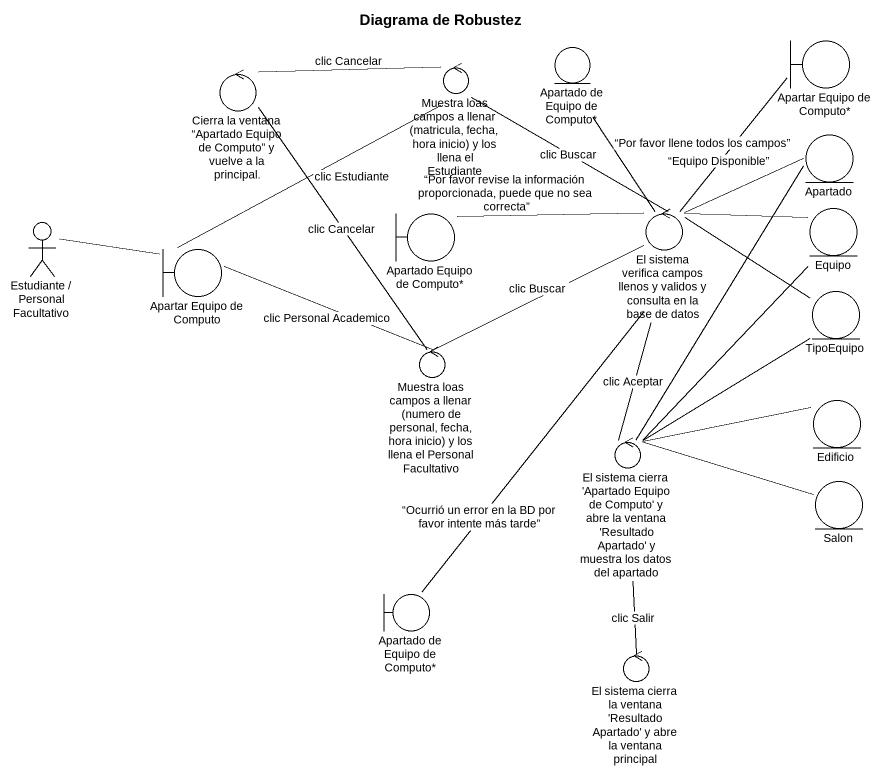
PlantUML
@startuml
title Diagrama de Robustez
entity "Apartado de Equipo de Computo*" as Apartado_de_Equipo_de
boundary "Apartar Equipo de Computo*" as Apartar_Equipo_de_Computo
control "Cierra la ventana “Apartado Equipo de Computo” y vuelve a la principal." as Cierra_la_ventana_Apartado
control "Muestra loas campos a llenar (matricula, fecha, hora inicio) y los llena el Estudiante" as Muestra_loas_campos_a
entity Apartado
actor "Estudiante / Personal Facultativo" as Estudiante_Personal
boundary "Apartado Equipo de Computo*" as Apartado_Equipo_de_Computo
control "El sistema verifica campos llenos y validos y consulta en la base de datos" as El_sistema_verifica_campos
entity Equipo
boundary "Apartar Equipo de Computo" as Apartar_Equipo_de_Computo_2
entity TipoEquipo
control "Muestra loas campos a llenar (numero de personal, fecha, hora inicio) y los llena el Personal Facultativo" as Muestra_loas_campos_a_2
entity Edificio
control "El sistema cierra 'Apartado Equipo de Computo' y abre la ventana 'Resultado Apartado' y muestra los datos del apartado" as El_sistema_cierra_Apartado
entity Salon
boundary "Apartado de Equipo de Computo*" as Apartado_de_Equipo_de_2
control "El sistema cierra la ventana 'Resultado Apartado' y abre la ventana principal" as El_sistema_cierra_la
Apartado_de_Equipo_de -- El_sistema_verifica_campos : “Por favor llene todos los campos”
Muestra_loas_campos_a -left- Cierra_la_ventana_Apartado : clic Cancelar
Muestra_loas_campos_a -- El_sistema_verifica_campos : clic Buscar
Apartado -- El_sistema_cierra_Apartado
Estudiante_Personal -right- Apartar_Equipo_de_Computo_2
Apartado_Equipo_de_Computo -right- El_sistema_verifica_campos : “Por favor revise la información proporcionada, puede que no sea correcta”
El_sistema_verifica_campos -up- Apartar_Equipo_de_Computo : “Equipo Disponible”
El_sistema_verifica_campos -up- Apartado
El_sistema_verifica_campos -right- Equipo
El_sistema_verifica_campos -right- TipoEquipo
El_sistema_verifica_campos -- El_sistema_cierra_Apartado : clic Aceptar
El_sistema_verifica_campos -- Apartado_de_Equipo_de_2 : “Ocurrió un error en la BD por favor intente más tarde”
Equipo -- El_sistema_cierra_Apartado
Apartar_Equipo_de_Computo_2 -up- Muestra_loas_campos_a : clic Estudiante
Apartar_Equipo_de_Computo_2 -right- Muestra_loas_campos_a_2 : clic Personal Academico
TipoEquipo -- El_sistema_cierra_Apartado
Muestra_loas_campos_a_2 -up- Cierra_la_ventana_Apartado : clic Cancelar
Muestra_loas_campos_a_2 -up- El_sistema_verifica_campos : clic Buscar
El_sistema_cierra_Apartado -right- Edificio
El_sistema_cierra_Apartado -right- Salon
El_sistema_cierra_Apartado -- El_sistema_cierra_la : clic Salir
@enduml
